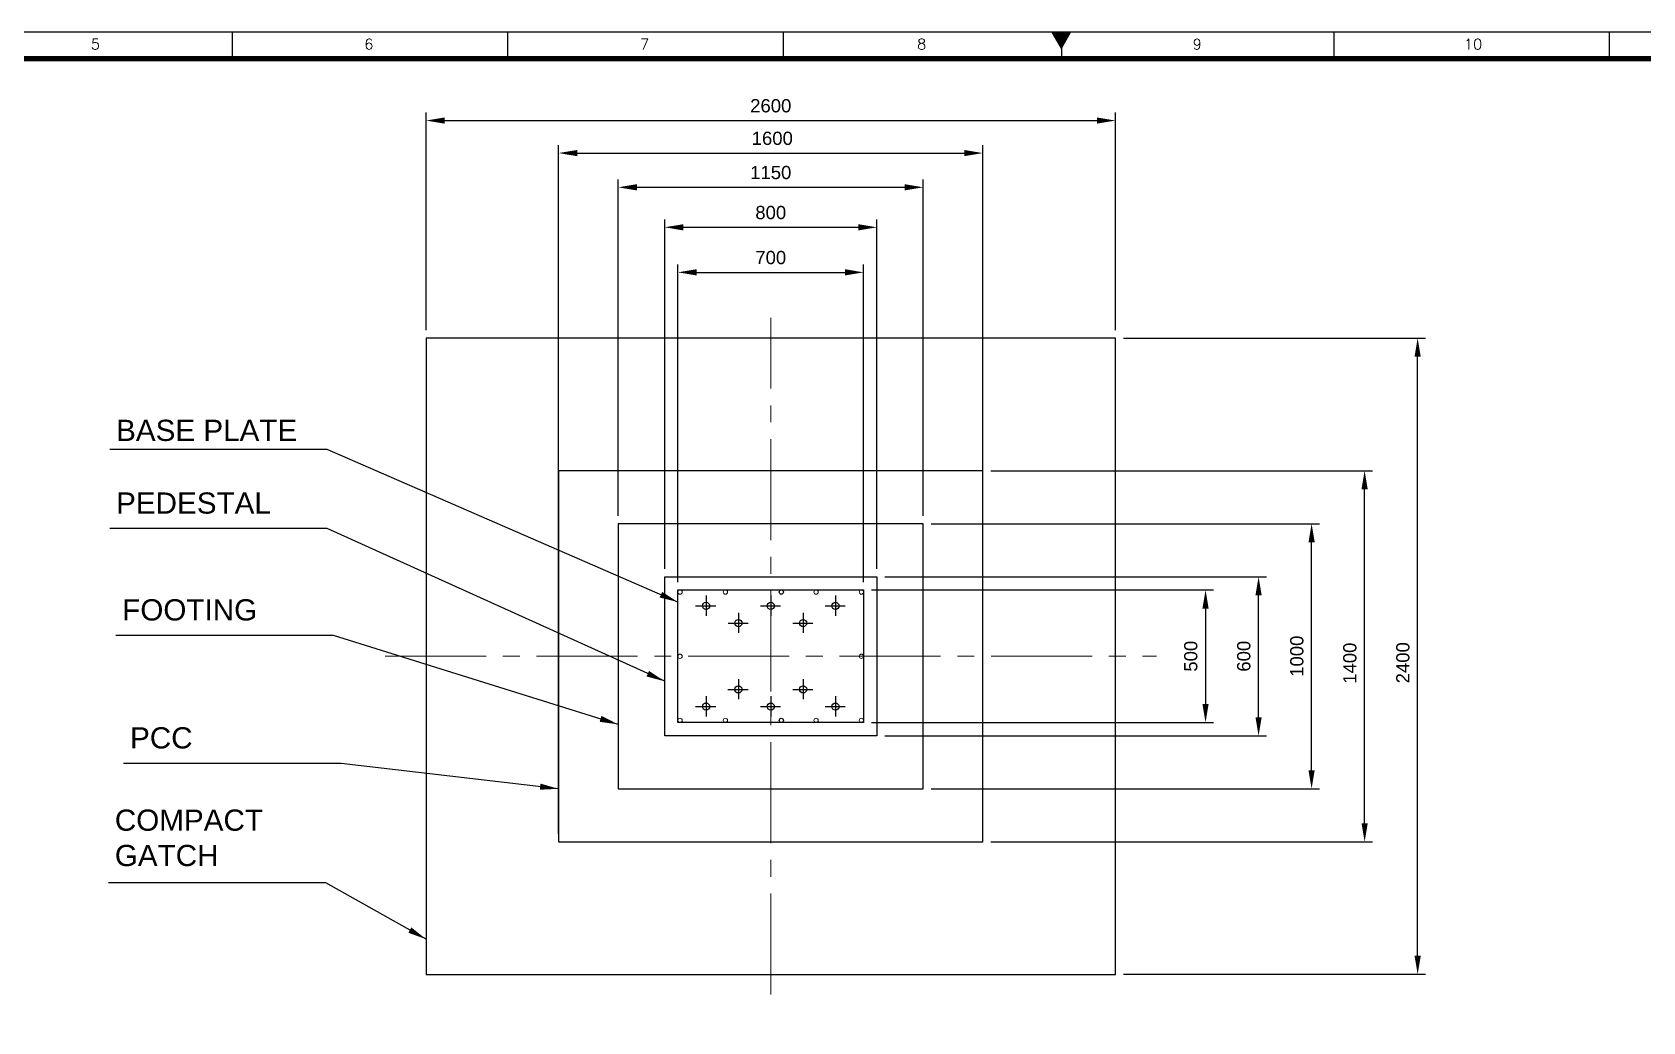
# Model space of a CAD drawing. Header units: millimetres. Extents: x -1055 to 11244, y -20673 to 2560.
# Drawn here: x 7776.4 to 8080.2, y 1552.2 to 1738.8 of the extents above; entities that cross this region are included whole.
import ezdxf
from ezdxf.enums import TextEntityAlignment as Align

# ---------------------------------------------------------------- set-up
doc = ezdxf.new("R2010")
doc.units = ezdxf.units.MM
doc.linetypes.add('CENTER2', pattern=[28.575, 19.05, -3.175, 3.175, -3.175])
doc.layers.add('BORDER', color=6, linetype='Continuous')
doc.styles.add('ROMANS', font='romans.shx', dxfattribs={"width": 0.8})
doc.styles.get("Standard").update_dxf_attribs({"font": 'arial.ttf'})
doc.dimstyles.new('ISO-25', dxfattribs={"dimtxt": 4, "dimasz": 3.5, "dimexe": 1.5, "dimexo": 1.5, "dimgap": 1.5, "dimtad": 1, "dimtxsty": 'Standard', "dimcen": 0, "dimadec": 0, "dimazin": 0, "dimtfac": 1, "dimtmove": 0, "dimatfit": 3, "dimfxl": 1, "dimarcsym": 0})

# ---------------------------------------------------------------- blocks, each defined once
blk = doc.blocks.new('*D28499')
at = {"color": 0, "lineweight": -2}
for p, q in [((7982.21, 1681.13), (8039.21, 1681.13)), ((8037.71, 1564.63), (8037.71, 1677.63)), ((7982.21, 1561.13), (8039.21, 1561.13))]:
    blk.add_line(p, q, dxfattribs=at)
at = {"color": 0}
for points in [[(8038.29, 1677.63), (8037.12, 1677.63), (8037.71, 1681.13)], [(8037.12, 1564.63), (8038.29, 1564.63), (8037.71, 1561.13)]]:
    blk.add_solid(points, dxfattribs=at)
at = {"layer": 'Defpoints', "color": 0}
for p in [(7980.71, 1681.13), (8037.71, 1681.13), (7980.71, 1561.13)]:
    blk.add_point(p, dxfattribs=at)
at = {"color": 0, "insert": (8034.93, 1619.9), "char_height": 2.5, "attachment_point": 5, "rotation": 90}
blk.add_mtext('2400', dxfattribs=at)
blk = doc.blocks.new('*D28500')
at = {"color": 0, "lineweight": -2}
for p, q in [((7875.71, 1587.63), (7875.71, 1717.54)), ((7955.71, 1587.63), (7955.71, 1717.54)), ((7879.21, 1716.04), (7952.21, 1716.04))]:
    blk.add_line(p, q, dxfattribs=at)
at = {"color": 0}
for points in [[(7879.21, 1716.62), (7879.21, 1715.45), (7875.71, 1716.04)], [(7952.21, 1715.45), (7952.21, 1716.62), (7955.71, 1716.04)]]:
    blk.add_solid(points, dxfattribs=at)
at = {"layer": 'Defpoints', "color": 0}
for p in [(7955.71, 1716.04), (7875.71, 1586.13), (7955.71, 1586.13)]:
    blk.add_point(p, dxfattribs=at)
at = {"color": 0, "insert": (7916, 1718.81), "char_height": 2.5, "attachment_point": 5}
blk.add_mtext('1600', dxfattribs=at)
blk = doc.blocks.new('*D28501')
at = {"color": 0, "lineweight": -2}
for p, q in [((7957.21, 1656.13), (8029.21, 1656.13)), ((8027.71, 1589.63), (8027.71, 1652.63)), ((7957.21, 1586.13), (8029.21, 1586.13))]:
    blk.add_line(p, q, dxfattribs=at)
at = {"color": 0}
for points in [[(8028.29, 1652.63), (8027.12, 1652.63), (8027.71, 1656.13)], [(8027.12, 1589.63), (8028.29, 1589.63), (8027.71, 1586.13)]]:
    blk.add_solid(points, dxfattribs=at)
at = {"layer": 'Defpoints', "color": 0}
for p in [(7955.71, 1656.13), (8027.71, 1656.13), (7955.71, 1586.13)]:
    blk.add_point(p, dxfattribs=at)
at = {"color": 0, "insert": (8024.93, 1619.81), "char_height": 2.5, "attachment_point": 5, "rotation": 90}
blk.add_mtext('1400', dxfattribs=at)
blk = doc.blocks.new('*D28502')
at = {"color": 0, "lineweight": -2}
for p, q in [((7886.96, 1647.63), (7886.96, 1711.08)), ((7944.46, 1647.63), (7944.46, 1711.08)), ((7890.46, 1709.58), (7940.96, 1709.58))]:
    blk.add_line(p, q, dxfattribs=at)
at = {"color": 0}
for points in [[(7890.46, 1710.17), (7890.46, 1709), (7886.96, 1709.58)], [(7940.96, 1709), (7940.96, 1710.17), (7944.46, 1709.58)]]:
    blk.add_solid(points, dxfattribs=at)
at = {"layer": 'Defpoints', "color": 0}
for p in [(7944.46, 1709.58), (7886.96, 1646.13), (7944.46, 1646.13)]:
    blk.add_point(p, dxfattribs=at)
at = {"color": 0, "insert": (7915.71, 1712.36), "char_height": 2.5, "attachment_point": 5}
blk.add_mtext('1150', dxfattribs=at)
blk = doc.blocks.new('*D28503')
at = {"color": 0, "lineweight": -2}
for p, q in [((7945.96, 1646.13), (8019.21, 1646.13)), ((8017.71, 1599.63), (8017.71, 1642.63)), ((7945.96, 1596.13), (8019.21, 1596.13))]:
    blk.add_line(p, q, dxfattribs=at)
at = {"color": 0}
for points in [[(8018.29, 1642.63), (8017.12, 1642.63), (8017.71, 1646.13)], [(8017.12, 1599.63), (8018.29, 1599.63), (8017.71, 1596.13)]]:
    blk.add_solid(points, dxfattribs=at)
at = {"layer": 'Defpoints', "color": 0}
for p in [(7944.46, 1646.13), (8017.71, 1646.13), (7944.46, 1596.13)]:
    blk.add_point(p, dxfattribs=at)
at = {"color": 0, "insert": (8014.93, 1621.13), "char_height": 2.5, "attachment_point": 5, "rotation": 90}
blk.add_mtext('1000', dxfattribs=at)
blk = doc.blocks.new('*D28504')
at = {"color": 0, "lineweight": -2}
for p, q in [((7937.21, 1636.13), (8009.21, 1636.13)), ((8007.71, 1609.63), (8007.71, 1632.63)), ((7937.21, 1606.13), (8009.21, 1606.13))]:
    blk.add_line(p, q, dxfattribs=at)
at = {"color": 0}
for points in [[(8008.29, 1632.63), (8007.12, 1632.63), (8007.71, 1636.13)], [(8007.12, 1609.63), (8008.29, 1609.63), (8007.71, 1606.13)]]:
    blk.add_solid(points, dxfattribs=at)
at = {"layer": 'Defpoints', "color": 0}
for p in [(7935.71, 1636.13), (8007.71, 1636.13), (7935.71, 1606.13)]:
    blk.add_point(p, dxfattribs=at)
at = {"color": 0, "insert": (8004.93, 1621.13), "char_height": 2.5, "attachment_point": 5, "rotation": 90}
blk.add_mtext('600', dxfattribs=at)
blk = doc.blocks.new('*D28505')
at = {"color": 0, "lineweight": -2}
for p, q in [((7895.71, 1637.63), (7895.71, 1703.54)), ((7899.21, 1702.04), (7932.21, 1702.04)), ((7935.71, 1637.63), (7935.71, 1703.54))]:
    blk.add_line(p, q, dxfattribs=at)
at = {"color": 0}
for points in [[(7899.21, 1702.62), (7899.21, 1701.45), (7895.71, 1702.04)], [(7932.21, 1701.45), (7932.21, 1702.62), (7935.71, 1702.04)]]:
    blk.add_solid(points, dxfattribs=at)
at = {"layer": 'Defpoints', "color": 0}
for p in [(7935.71, 1702.04), (7895.71, 1636.13), (7935.71, 1636.13)]:
    blk.add_point(p, dxfattribs=at)
at = {"color": 0, "insert": (7915.71, 1704.81), "char_height": 2.5, "attachment_point": 5}
blk.add_mtext('800', dxfattribs=at)
blk = doc.blocks.new('A1B')
at = {"layer": 'BORDER', "color": 1}
for p, q in [((264.19, 585), (264.19, 590)), ((316.12, 585), (316.12, 590)), ((368.06, 585), (368.06, 590)), ((471.94, 585), (471.94, 590)), ((523.88, 585), (523.88, 590))]:
    blk.add_line(p, q, dxfattribs=at)
at = {"layer": 'BORDER'}
for p, q in [((420.5, 587), (418.77, 590)), ((420.5, 590), (420.5, 585)), ((420.5, 587), (422.23, 590)), ((420.5, 588), (420.5, 585))]:
    blk.add_line(p, q, dxfattribs=at)
blk.add_lwpolyline([(837, 3), (837, 590), (3, 590), (3, 3)], close=True, dxfattribs=at)
at = {"layer": 'BORDER', "const_width": 1}
blk.add_lwpolyline([(8, 8), (832, 8), (832, 585), (8, 585)], close=True, dxfattribs=at)
at = {"layer": 'BORDER'}
blk.add_solid([(422.23, 590), (418.77, 590), (420.5, 587)], dxfattribs=at)
at = {"layer": 'BORDER', "color": 1, "style": 'ROMANS'}
for s, p in [('5', (238.32, 586.75)), ('6', (289.89, 586.75)), ('7', (341.88, 586.75)), ('8', (394.13, 586.75)), ('9', (446.1, 586.75)), ('10', (498.13, 586.75))]:
    blk.add_text(s, height=2, dxfattribs=at).set_placement(p, align=Align.CENTER)
blk = doc.blocks.new('*D28530')
at = {"color": 0, "lineweight": -2}
for p, q in [((7850.71, 1682.63), (7850.71, 1723.67)), ((7980.71, 1682.63), (7980.71, 1723.67)), ((7854.21, 1722.17), (7977.21, 1722.17))]:
    blk.add_line(p, q, dxfattribs=at)
at = {"color": 0}
for points in [[(7854.21, 1722.76), (7854.21, 1721.59), (7850.71, 1722.17)], [(7977.21, 1721.59), (7977.21, 1722.76), (7980.71, 1722.17)]]:
    blk.add_solid(points, dxfattribs=at)
at = {"layer": 'Defpoints', "color": 0}
for p in [(7980.71, 1722.17), (7850.71, 1681.13), (7980.71, 1681.13)]:
    blk.add_point(p, dxfattribs=at)
at = {"color": 0, "insert": (7915.71, 1724.95), "char_height": 2.5, "attachment_point": 5}
blk.add_mtext('2600', dxfattribs=at)
blk = doc.blocks.new('*D28531')
at = {"color": 0, "lineweight": -2}
for p, q in [((7934.71, 1633.63), (7999.21, 1633.63)), ((7997.71, 1630.13), (7997.71, 1612.13)), ((7934.71, 1608.63), (7999.21, 1608.63))]:
    blk.add_line(p, q, dxfattribs=at)
at = {"color": 0}
for points in [[(7998.29, 1630.13), (7997.12, 1630.13), (7997.71, 1633.63)], [(7997.12, 1612.13), (7998.29, 1612.13), (7997.71, 1608.63)]]:
    blk.add_solid(points, dxfattribs=at)
at = {"layer": 'Defpoints', "color": 0}
for p in [(7933.21, 1633.63), (7933.21, 1608.63), (7997.71, 1608.63)]:
    blk.add_point(p, dxfattribs=at)
at = {"color": 0, "insert": (7994.93, 1621.13), "char_height": 2.5, "attachment_point": 5, "rotation": 90}
blk.add_mtext('500', dxfattribs=at)
blk = doc.blocks.new('*D28532')
at = {"color": 0, "lineweight": -2}
for p, q in [((7898.21, 1635.13), (7898.21, 1695.04)), ((7933.21, 1635.13), (7933.21, 1695.04)), ((7901.71, 1693.54), (7929.71, 1693.54))]:
    blk.add_line(p, q, dxfattribs=at)
at = {"color": 0}
for points in [[(7901.71, 1694.13), (7901.71, 1692.96), (7898.21, 1693.54)], [(7929.71, 1692.96), (7929.71, 1694.13), (7933.21, 1693.54)]]:
    blk.add_solid(points, dxfattribs=at)
at = {"layer": 'Defpoints', "color": 0}
for p in [(7933.21, 1693.54), (7898.21, 1633.63), (7933.21, 1633.63)]:
    blk.add_point(p, dxfattribs=at)
at = {"color": 0, "insert": (7915.71, 1696.32), "char_height": 2.5, "attachment_point": 5}
blk.add_mtext('700', dxfattribs=at)
blk = doc.blocks.new('A$7E971911A913F')
at = {"color": 3, "linetype": 'CENTER2', "ltscale": 0.2}
for p, q in [((1.96, 3.91), (1.96, 0)), ((0, 1.96), (3.91, 1.96))]:
    blk.add_line(p, q, dxfattribs=at)
blk = doc.blocks.new('A$7E971911A2C17B')
blk.add_circle((1.96, 1.96), 0.675)
blk.add_blockref('A$7E971911A913F', (0, 0))

msp = doc.modelspace()

# ---------------------------------------------------------------- linework, layer by layer
at = {"color": 3, "linetype": 'CENTER2', "lineweight": 0}
for p, q in [((7915.705183, 1557.302177), (7915.705183, 1684.948008)), ((7842.971585, 1621.125093), (7988.438781, 1621.125093))]:
    msp.add_line(p, q, dxfattribs=at)
for p, q in [((7955.705183, 1656.125093), (7875.705183, 1656.125093)), ((7875.705183, 1656.125093), (7875.705183, 1586.125093)), ((7955.705183, 1586.125093), (7955.705183, 1656.125093)), ((7875.705183, 1586.125093), (7955.705183, 1586.125093))]:
    msp.add_line(p, q)
at = {"color": 50, "lineweight": 0}
for p, q in [((7886.955183, 1646.125093), (7944.455183, 1646.125093)), ((7886.955183, 1646.125093), (7886.955183, 1596.125093)), ((7944.455183, 1646.125093), (7944.455183, 1596.125093))]:
    msp.add_line(p, q, dxfattribs=at)
at = {"color": 5}
msp.add_lwpolyline([(7850.705183, 1561.125093), (7980.705183, 1561.125093), (7980.705183, 1681.125093), (7850.705183, 1681.125093)], close=True, dxfattribs=at)
at = {"color": 4}
msp.add_lwpolyline([(7875.705183, 1586.125093), (7955.705183, 1586.125093), (7955.705183, 1656.125093), (7875.705183, 1656.125093)], close=True, dxfattribs=at)
at = {"color": 3}
msp.add_lwpolyline([(7886.955183, 1596.125093), (7944.455183, 1596.125093), (7944.455183, 1646.125093), (7886.955183, 1646.125093)], close=True, dxfattribs=at)
at = {"color": 2}
msp.add_lwpolyline([(7935.705183, 1606.125093), (7895.705183, 1606.125093), (7895.705183, 1636.125093), (7935.705183, 1636.125093)], close=True, dxfattribs=at)
at = {"color": 1}
msp.add_lwpolyline([(7933.205183, 1608.625093), (7898.205183, 1608.625093), (7898.205183, 1633.625093), (7933.205183, 1633.625093)], close=True, dxfattribs=at)
at = {"color": 50, "lineweight": 0}
for centre in [(7898.605183, 1633.225093), (7907.155183, 1633.225093), (7898.605183, 1621.125093), (7932.805183, 1621.125093), (7898.605183, 1609.025093), (7907.155183, 1609.025093), (7932.805183, 1609.025093)]:
    msp.add_circle(centre, 0.4, dxfattribs=at)
at = {"color": 5}
for centre in [(7917.705183, 1633.225093), (7917.705183, 1609.025093)]:
    msp.add_circle(centre, 0.4, dxfattribs=at)
at = {"color": 6, "lineweight": 0}
for centre in [(7924.255183, 1633.225093), (7924.255183, 1609.025093)]:
    msp.add_circle(centre, 0.4, dxfattribs=at)
at = {"color": 50, "lineweight": 0, "extrusion": (0, 0, -1)}
msp.add_circle((-7932.805183, 1633.225093), 0.4, dxfattribs=at)

# ---------------------------------------------------------------- block references
for name, p in [('A1B', (7550.030276, 1148.838959)), ('A$7E971911A2C17B', (7901.548651, 1628.668561)), ('A$7E971911A2C17B', (7913.748651, 1628.668561)), ('A$7E971911A2C17B', (7925.948651, 1628.668561)), ('A$7E971911A2C17B', (7907.648651, 1625.418561)), ('A$7E971911A2C17B', (7919.848651, 1625.418561)), ('A$7E971911A2C17B', (7907.646907, 1612.918561)), ('A$7E971911A2C17B', (7919.848651, 1612.918561)), ('A$7E971911A2C17B', (7901.548651, 1609.668561)), ('A$7E971911A2C17B', (7913.748651, 1609.668561)), ('A$7E971911A2C17B', (7925.948651, 1609.668561))]:
    msp.add_blockref(name, p)

# ---------------------------------------------------------------- texts
at = {"char_height": 4, "attachment_point": 1}
for s, insert, width in [('BASE PLATE', (7792.249186, 1665.739241), 132.47948931), ('PEDESTAL', (7792.249186, 1652.023421), 5.77776839), ('FOOTING', (7793.406024, 1631.877418), 5.77776839)]:
    msp.add_mtext(s, dxfattribs=dict(at, insert=insert, width=width))
for s, insert in [('PCC', (7794.879273, 1607.733612)), ('COMPACT \\PGATCH', (7792.01005, 1592.211103))]:
    msp.add_mtext(s, dxfattribs=dict(at, insert=insert))

# ---------------------------------------------------------------- dimensions: what is measured, and where the dimension line sits
for base, p1, p2, picture, middle in [((7980.705183, 1722.172566), (7850.705183, 1681.125093), (7980.705183, 1681.125093), '*D28530', (7915.705183, 1722.172566)), ((7955.705183, 1716.038326), (7875.705183, 1586.125093), (7955.705183, 1586.125093), '*D28500', (7915.996009, 1716.038326)), ((7944.455183, 1709.584052), (7886.955183, 1646.125093), (7944.455183, 1646.125093), '*D28502', (7915.705183, 1709.584052)), ((7935.705183, 1702.037518), (7895.705183, 1636.125093), (7935.705183, 1636.125093), '*D28505', (7915.705183, 1702.037518))]:
    dim = msp.add_linear_dim(base=base, p1=p1, p2=p2, dimstyle='ISO-25', override={"dimtxt": 2.5, "dimlfac": 20})
    dim.commit()
    dim.dimension.update_dxf_attribs({"geometry": picture, "text_midpoint": middle, "dimtype": 160})
dim = msp.add_linear_dim(base=(7933.205183, 1693.541759), p1=(7898.205183, 1633.625093), p2=(7933.205183, 1633.625093), dimstyle='ISO-25', override={"dimtxt": 2.5, "dimlfac": 20})
dim.commit()
dim.dimension.update_dxf_attribs({"geometry": '*D28532', "text_midpoint": (7915.705183, 1696.318192)})
for base, p1, p2, picture, middle in [((8037.705183, 1681.125093), (7980.705183, 1561.125093), (7980.705183, 1681.125093), '*D28499', (8037.705183, 1619.897904)), ((8027.705183, 1656.125093), (7955.705183, 1586.125093), (7955.705183, 1656.125093), '*D28501', (8027.705183, 1619.806865)), ((8017.705183, 1646.125093), (7944.455183, 1596.125093), (7944.455183, 1646.125093), '*D28503', (8017.705183, 1621.125093)), ((8007.705183, 1636.125093), (7935.705183, 1606.125093), (7935.705183, 1636.125093), '*D28504', (8007.705183, 1621.125093))]:
    dim = msp.add_linear_dim(base=base, p1=p1, p2=p2, angle=90, dimstyle='ISO-25', override={"dimtxt": 2.5, "dimlfac": 20})
    dim.commit()
    dim.dimension.update_dxf_attribs({"geometry": picture, "text_midpoint": middle, "dimtype": 160})
dim = msp.add_linear_dim(base=(7997.705183, 1608.625093), p1=(7933.205183, 1633.625093), p2=(7933.205183, 1608.625093), angle=90, dimstyle='ISO-25', override={"dimtxt": 2.5, "dimlfac": 20})
dim.commit()
dim.dimension.update_dxf_attribs({"geometry": '*D28531', "text_midpoint": (7994.928751, 1621.125093)})

# ---------------------------------------------------------------- leaders
for points in [[(7898.205183, 1631.343885), (7832.066777, 1660.155794), (7791.042131, 1660.155794)], [(7895.705183, 1616.396184), (7832.066777, 1645.208093), (7791.042131, 1645.208093)], [(7886.955183, 1608.270841), (7833.223615, 1625.062091), (7792.198969, 1625.062091)], [(7875.705183, 1596.117068), (7834.696865, 1600.918285), (7793.672218, 1600.918285)], [(7850.705183, 1567.758263), (7831.827641, 1578.375825), (7790.802995, 1578.375825)]]:
    msp.add_leader(points, dimstyle='ISO-25', override={"dimgap": 1.5, "dimtad": 0})

doc.saveas('drawing.dxf')
